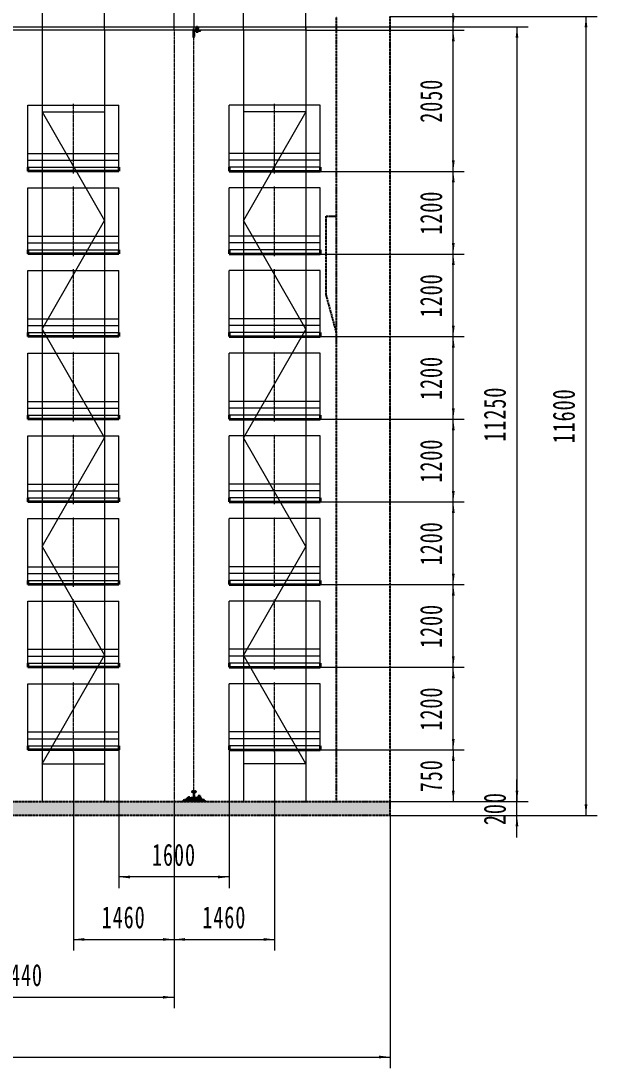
# Model space of a CAD drawing. Header units: millimetres. Extents: x -67280 to 67280, y -47520 to 47520.
# Drawn here: x 47336 to 55692, y 24695 to 39898 of the extents above; entities that cross this region are included whole.
import ezdxf

# ---------------------------------------------------------------- set-up
doc = ezdxf.new("R2010")
doc.units = ezdxf.units.MM
doc.linetypes.add('双点画线', pattern=[22, 12, -2, 2, -2, 2, -2])
doc.linetypes.add('点画线', pattern=[18, 12, -2, 2, -2])
doc.layers.get('0').update_dxf_attribs({"lineweight": 35})
for name, color, linetype, lineweight in [('7', 30, '双点画线', 18), ('ACAD0', 7, 'Continuous', 18), ('ACADCAXA细实线层', 3, 'Continuous', 18), ('EB0', 7, 'Continuous', 35), ('中心线层', 1, '点画线', 18), ('剖面线层', 6, 'Continuous', 18), ('尺寸线层', 4, 'Continuous', 18), ('细实线层', 3, 'Continuous', 18)]:
    doc.layers.add(name, color=color, linetype=linetype, lineweight=lineweight)
doc.styles.add('标准', font='', dxfattribs={"width": 0.667})
doc.styles.get('标准').set_extended_font_data('宋体')
doc.dimstyles.new('标准', dxfattribs={"dimscale": 160, "dimtxt": 2, "dimasz": 1, "dimexe": 1, "dimexo": 0, "dimgap": 1, "dimtad": 1, "dimdec": 1, "dimdsep": 46, "dimtxsty": '标准', "dimblk": '_CAXARROW', "dimcen": 0, "dimdle": 2, "dimaunit": 1, "dimadec": 0, "dimazin": 2, "dimtfac": 0.707107, "dimtdec": 3, "dimtmove": 0, "dimatfit": 3, "dimfxl": 0, "dimfrac": 2, "dimtolj": 1, "dimarcsym": 0})

# ---------------------------------------------------------------- blocks, each defined once
blk = doc.blocks.new('*X3')
at = {"layer": 'ACADCAXA细实线层', "linetype": 'Continuous', "lineweight": 18}
for p, q in [((-190, 572), (1130, 572)), ((-190, -328), (-190, 572)), ((1130, -328), (1130, 572)), ((-190, -128), (1130, -128)), ((-190, -228), (1130, -228)), ((-190, -328), (1130, -328))]:
    blk.add_line(p, q, dxfattribs=at)
at = {"layer": 'EB0'}
for p, q in [((-190, -328), (-190, -388)), ((1130, -388), (-190, -388)), ((1130, -328), (1130, -388))]:
    blk.add_line(p, q, dxfattribs=at)
at = {"layer": '中心线层'}
blk.add_line((470, -419), (470, 593), dxfattribs=at)
blk = doc.blocks.new('*X118')
at = {"layer": '尺寸线层', "linetype": 'Continuous', "lineweight": 18}
for points in [[(48756, 27469), (48916, 27449), (48916, 27489)], [(50356, 27469), (50196, 27449), (50196, 27489)]]:
    blk.add_hatch(color=0, dxfattribs=at).paths.add_polyline_path(points, flags=0)
at = {"layer": '尺寸线层', "color": 0}
for p, q in [((48756, 29314), (48756, 27309)), ((50356, 29314), (50356, 27309))]:
    blk.add_line(p, q, dxfattribs=at)
at = {"layer": '尺寸线层', "color": 0, "linetype": 'Continuous', "lineweight": 18}
blk.add_line((50356, 27469), (48756, 27469), dxfattribs=at)
at = {"layer": '尺寸线层', "color": 0, "insert": (49556, 27789), "char_height": 320, "width": 1205.7, "attachment_point": 5, "line_spacing_factor": 1.15057, "style": '标准'}
blk.add_mtext('\\T1.1;1600', dxfattribs=at)
blk = doc.blocks.new('_CAXARROW')
blk.add_hatch(color=0).paths.add_polyline_path([(0, 0), (-1, 0.125), (-1, -0.125)], flags=0)
blk = doc.blocks.new('*X133')
at = {"layer": '尺寸线层', "linetype": 'Continuous', "lineweight": 18}
for points in [[(50566, 40727), (50726, 40747), (50726, 40707)], [(51466, 40727), (51306, 40747), (51306, 40707)]]:
    blk.add_hatch(color=0, dxfattribs=at).paths.add_polyline_path(points, flags=0)
at = {"layer": '尺寸线层', "color": 0}
for p, q in [((50566, 39764), (50566, 40887)), ((51466, 39764), (51466, 40887))]:
    blk.add_line(p, q, dxfattribs=at)
at = {"layer": '尺寸线层', "color": 0, "linetype": 'Continuous', "lineweight": 18}
blk.add_line((50566, 40727), (51466, 40727), dxfattribs=at)
at = {"layer": '尺寸线层', "color": 0, "insert": (51016, 41047), "char_height": 320, "width": 914.47, "attachment_point": 5, "line_spacing_factor": 1.15057, "style": '标准'}
blk.add_mtext('\\T1.1;900', dxfattribs=at)
blk = doc.blocks.new('*X138')
at = {"layer": '尺寸线层', "linetype": 'Continuous', "lineweight": 18}
for points in [[(47646, 40727), (47806, 40747), (47806, 40707)], [(48546, 40727), (48386, 40747), (48386, 40707)]]:
    blk.add_hatch(color=0, dxfattribs=at).paths.add_polyline_path(points, flags=0)
at = {"layer": '尺寸线层', "color": 0}
for p, q in [((47646, 39764), (47646, 40887)), ((48546, 39764), (48546, 40887))]:
    blk.add_line(p, q, dxfattribs=at)
at = {"layer": '尺寸线层', "color": 0, "linetype": 'Continuous', "lineweight": 18}
blk.add_line((47646, 40727), (48546, 40727), dxfattribs=at)
at = {"layer": '尺寸线层', "color": 0, "insert": (48096, 41047), "char_height": 320, "width": 914.47, "attachment_point": 5, "line_spacing_factor": 1.15057, "style": '标准'}
blk.add_mtext('\\T1.1;900', dxfattribs=at)
blk = doc.blocks.new('*X495')
at = {"layer": '剖面线层', "linetype": 'Continuous', "lineweight": 18}
h = blk.add_hatch(dxfattribs=at)
h.set_pattern_fill('AR-CONC', color=256, style=0)
h.set_pattern_definition([(50, (0, 0), (182.1847, -15.9391), [19.05, -209.55]), (355, (0, 0), (-35.2428, 191.0566), [15.24, -167.64]), (100.451, (15.18, -1.33), (146.9425, 175.1167), [16.19, -178.09]), (46.1842, (0, 50.8), (271.079, -42.0423), [28.575, -314.325]), (96.6356, (22.6, 47.3), (237.4042, 247.4256), [24.285, -267.135]), (351.184, (0, 50.8), (237.4046, 247.425), [22.86, -251.46]), (21, (25.4, 38.1), (151.6149, -102.2655), [19.05, -209.55]), (326, (25.4, 38.1), (61.802, 184.188), [15.24, -167.64]), (71.4514, (38.03, 29.58), (213.4165, 81.9229), [16.19, -178.09]), (37.5, (0, 0), (3.0886, 84.55504), [0, -165.608, 0, -170.18, 0, -168.275]), (7.5, (0, 0), (66.81966, 100.18057), [0, -97.028, 0, -161.798, 0, -64.135]), (-32.5, (-56.64, 0), (135.5906, -5.72874), [0, -63.5, 0, -198.12, 0, -262.89]), (-42.5, (-82.04, 0), (148.1292, 25.4265), [0, -82.55, 0, -131.572, 0, -186.69])])
h.paths.add_polyline_path([(-25480, 0), (-25480, 110), (-25480, 200), (-24700, 200), (-15000, 200), (-15000, 0)], flags=0)
h.paths.add_polyline_path([(-15000, 0), (-15000, 42), (-15000, 200), (-5300, 200), (-4520, 200), (-4520, 0)], flags=0)
at = {"layer": '7', "linetype": '双点画线', "lineweight": 25}
for p, q in [((-5300, 200), (-5300, 11600)), ((-4520, 0), (-4520, 11600)), ((-5450, 7550), (-5450, 8700)), ((-5450, 8700), (-5300, 8700)), ((-5450, 7550), (-5300, 7000)), ((-25480, 200), (-4520, 200)), ((-25480, 0), (-4520, 0))]:
    blk.add_line(p, q, dxfattribs=at)
blk = doc.blocks.new('*X499')
at = {"layer": '尺寸线层', "linetype": 'Continuous', "lineweight": 18}
for points in [[(45116, 25723), (45276, 25743), (45276, 25703)], [(49556, 25723), (49396, 25743), (49396, 25703)]]:
    blk.add_hatch(color=0, dxfattribs=at).paths.add_polyline_path(points, flags=0)
at = {"layer": '尺寸线层', "color": 0}
for p, q in [((45116, 28564), (45116, 25563)), ((49556, 28361), (49556, 25563))]:
    blk.add_line(p, q, dxfattribs=at)
at = {"layer": '尺寸线层', "color": 0, "linetype": 'Continuous', "lineweight": 18}
blk.add_line((45116, 25723), (49556, 25723), dxfattribs=at)
at = {"layer": '尺寸线层', "color": 0, "insert": (47336, 26043), "char_height": 320, "width": 1253.13, "attachment_point": 5, "line_spacing_factor": 1.15057, "style": '标准'}
blk.add_mtext('\\T1.1;4440', dxfattribs=at)
blk = doc.blocks.new('*X504')
at = {"layer": '尺寸线层', "linetype": 'Continuous', "lineweight": 18}
for points in [[(54531, 39814), (54551, 39654), (54511, 39654)], [(54531, 28564), (54551, 28724), (54511, 28724)]]:
    blk.add_hatch(color=0, dxfattribs=at).paths.add_polyline_path(points, flags=0)
at = {"layer": '尺寸线层', "color": 0}
for p, q in [((51466, 39814), (54691, 39814)), ((52691, 28564), (54691, 28564))]:
    blk.add_line(p, q, dxfattribs=at)
at = {"layer": '尺寸线层', "color": 0, "linetype": 'Continuous', "lineweight": 18}
blk.add_line((54531, 39814), (54531, 28564), dxfattribs=at)
at = {"layer": '尺寸线层', "color": 0, "insert": (54211, 34189), "char_height": 320, "width": 1539.61, "attachment_point": 5, "rotation": 90, "line_spacing_factor": 1.15057, "style": '标准'}
blk.add_mtext('\\T1.1;11250', dxfattribs=at)
blk = doc.blocks.new('*X1104')
at = {"layer": '7'}
for p, q in [((0, 124), (-28, 152)), ((0, 127), (-26, 154)), ((0, 131), (-24, 155)), ((-22, 155), (22, 155)), ((0, 134), (-21, 155)), ((0, 138), (-17, 155)), ((0, 141), (-14, 155)), ((0, 144), (-11, 155)), ((0, 148), (-7, 155)), ((0, 151), (-4, 155)), ((0, 154), (-1, 155)), ((24, 130), (0, 154)), ((27, 131), (3, 155)), ((30, 132), (6, 155)), ((30, 134), (10, 155)), ((30, 138), (13, 155)), ((30, 141), (16, 155)), ((30, 145), (20, 155)), ((30, 148), (23, 155)), ((212, 0), (-212, 0)), ((-145, 32), (-175, 0)), ((-162, 0), (-169, 7)), ((-165, 11), (-165, 11)), ((-145, 0), (-161, 15)), ((-156, 19), (-157, 20)), ((-155, 2), (-156, 2)), ((-129, 0), (-153, 24)), ((-148, 28), (-148, 28)), ((-147, 10), (-148, 11)), ((145, 32), (-145, 32)), ((-112, 0), (-144, 32)), ((-139, 18), (-139, 19)), ((-138, 1), (-139, 2)), ((-130, 27), (-131, 28)), ((-129, 9), (-130, 10)), ((-95, 0), (-127, 32)), ((-121, 18), (-122, 18)), ((-120, 0), (-121, 1)), ((115, 42), (-115, 42)), ((-115, 42), (-115, 30)), ((-115, 30), (115, 30)), ((-111, 8), (-112, 9)), ((-103, 17), (-104, 18)), ((-78, 0), (-100, 22)), ((-94, 7), (-95, 8)), ((-60, 45), (-90, 45)), ((-90, 45), (-90, 42)), ((-88, 42), (-90, 44)), ((-90, 42), (-60, 42)), ((-60, 30), (-90, 30)), ((-90, 30), (-90, 27)), ((-88, 27), (-90, 29)), ((-90, 27), (-60, 27)), ((-89, 50), (-89, 62)), ((-89, 14), (-89, 26)), ((-63, 49), (-87, 49)), ((-87, 45), (-87, 49)), ((-63, 45), (-87, 45)), ((-84, 42), (-86, 45)), ((-84, 27), (-86, 30)), ((-85, 16), (-86, 17)), ((-85, 63), (-65, 63)), ((-85, 49), (-65, 49)), ((-65, 27), (-85, 27)), ((-65, 13), (-85, 13)), ((-84, 30), (-84, 27)), ((-84, 45), (-84, 42)), ((-61, 0), (-83, 22)), ((-82, 62), (-82, 50)), ((-82, 26), (-82, 14)), ((-76, 6), (-77, 7)), ((-76, 46), (-75, 49)), ((-76, 45), (-76, 46)), ((-75, 80), (-75, 59)), ((-75, 48), (-75, 66)), ((-75, 35), (-75, 53)), ((-75, 42), (-75, 52)), ((-75, 28), (-75, 50)), ((-75, 20), (-75, 38)), ((-75, 12), (-75, 30)), ((-74, 45), (-73, 49)), ((-68, 62), (-68, 50)), ((-68, 26), (-68, 14)), ((-68, 15), (-68, 16)), ((-67, 27), (-67, 30)), ((-67, 42), (-67, 45)), ((-44, 0), (-66, 22)), ((-62, 42), (-65, 45)), ((-62, 27), (-65, 30)), ((-63, 45), (-63, 49)), ((-61, 50), (-61, 62)), ((-60, 44), (-61, 45)), ((-60, 29), (-61, 30)), ((-61, 14), (-61, 26)), ((-60, 42), (-60, 45)), ((-60, 27), (-60, 30)), ((-58, 5), (-59, 6)), ((-55, 43), (-51, 47)), ((-55, 42), (-55, 47)), ((-55, 47), (55, 47)), ((-52, 42), (-55, 45)), ((55, 42), (-55, 42)), ((-54, 49), (-54, 53)), ((-49, 47), (-54, 52)), ((-52, 47), (-54, 49)), ((-53, 54), (-11, 64)), ((-45, 47), (-53, 54)), ((-48, 42), (-53, 47)), ((52, 47), (-52, 47)), ((-52, 42), (-47, 47)), ((-50, 14), (-51, 15)), ((-42, 47), (-50, 55)), ((-28, 0), (-50, 22)), ((-43, 42), (-48, 47)), ((-39, 47), (-47, 56)), ((-47, 42), (-42, 47)), ((-35, 47), (-44, 56)), ((-39, 42), (-44, 47)), ((-43, 42), (-38, 47)), ((-32, 47), (-42, 57)), ((-41, 5), (-41, 5)), ((-28, 47), (-39, 58)), ((-34, 42), (-39, 47)), ((-38, 42), (-33, 47)), ((-25, 47), (-36, 58)), ((-30, 42), (-35, 47)), ((-34, 42), (-29, 47)), ((-22, 47), (-33, 59)), ((-11, 0), (-33, 22)), ((-32, 13), (-33, 14)), ((-18, 47), (-31, 59)), ((0, 121), (-30, 150)), ((-30, 133), (-30, 147)), ((-9, 126), (-30, 147)), ((-14, 128), (-30, 144)), ((-18, 129), (-30, 141)), ((-23, 130), (-30, 137)), ((-27, 131), (-30, 134)), ((-25, 42), (-30, 47)), ((-11, 127), (-29, 131)), ((-29, 42), (-24, 47)), ((-15, 47), (-28, 60)), ((-21, 42), (-26, 47)), ((-11, 47), (-25, 61)), ((-25, 42), (-20, 47)), ((-24, 21), (-24, 22)), ((-23, 4), (-24, 5)), ((-8, 47), (-22, 61)), ((-16, 42), (-21, 47)), ((-5, 47), (-20, 62)), ((-20, 42), (-15, 47)), ((-1, 47), (-17, 63)), ((-12, 42), (-17, 47)), ((-16, 42), (-11, 47)), ((6, 0), (-16, 22)), ((-14, 12), (-15, 13)), ((0, 49), (-14, 63)), ((-8, 42), (-13, 47)), ((0, 53), (-11, 64)), ((-11, 42), (-6, 47)), ((0, 56), (-9, 65)), ((-3, 42), (-8, 47)), ((0, 117), (-7, 125)), ((0, 59), (-7, 67)), ((-7, 42), (-2, 47)), ((-6, 21), (-7, 21)), ((-6, 70), (-6, 121)), ((0, 114), (-6, 120)), ((0, 110), (-6, 117)), ((0, 107), (-6, 113)), ((0, 104), (-6, 110)), ((0, 100), (-6, 106)), ((0, 97), (-6, 103)), ((0, 93), (-6, 100)), ((0, 90), (-6, 96)), ((0, 87), (-6, 93)), ((0, 83), (-6, 89)), ((0, 80), (-6, 86)), ((0, 76), (-6, 83)), ((0, 73), (-6, 79)), ((0, 70), (-6, 76)), ((0, 66), (-6, 72)), ((0, 63), (-6, 69)), ((-5, 3), (-6, 4)), ((1, 42), (-4, 47)), ((-2, 42), (3, 47)), ((22, 129), (0, 151)), ((19, 129), (0, 148)), ((16, 128), (0, 144)), ((13, 127), (0, 141)), ((11, 127), (0, 138)), ((8, 126), (0, 134)), ((7, 124), (0, 131)), ((6, 121), (0, 127)), ((6, 118), (0, 124)), ((6, 114), (0, 121)), ((6, 111), (0, 117)), ((6, 108), (0, 114)), ((6, 104), (0, 110)), ((6, 101), (0, 107)), ((6, 97), (0, 104)), ((6, 94), (0, 100)), ((6, 91), (0, 97)), ((6, 87), (0, 93)), ((6, 84), (0, 90)), ((6, 80), (0, 87)), ((6, 77), (0, 83)), ((6, 74), (0, 80)), ((6, 70), (0, 76)), ((26, 47), (0, 73)), ((23, 47), (0, 70)), ((19, 47), (0, 66)), ((16, 47), (0, 63)), ((12, 47), (0, 59)), ((9, 47), (0, 56)), ((6, 47), (0, 53)), ((0, 25), (0, 50)), ((2, 47), (0, 49)), ((6, 42), (1, 47)), ((23, 0), (1, 22)), ((2, 42), (7, 47)), ((3, 11), (2, 12)), ((10, 42), (5, 47)), ((6, 121), (6, 70)), ((6, 42), (11, 47)), ((15, 42), (10, 47)), ((29, 131), (11, 127)), ((11, 64), (53, 54)), ((11, 42), (16, 47)), ((12, 20), (11, 21)), ((13, 2), (12, 3)), ((29, 47), (13, 64)), ((19, 42), (14, 47)), ((15, 42), (20, 47)), ((33, 47), (17, 63)), ((40, 0), (18, 22)), ((24, 42), (19, 47)), ((20, 42), (25, 47)), ((21, 10), (20, 11)), ((36, 47), (22, 61)), ((28, 42), (23, 47)), ((24, 42), (29, 47)), ((40, 47), (26, 60)), ((33, 42), (28, 47)), ((29, 42), (34, 47)), ((30, 19), (29, 20)), ((30, 147), (30, 133)), ((30, 1), (30, 2)), ((43, 47), (31, 59)), ((37, 42), (32, 47)), ((33, 42), (38, 47)), ((46, 47), (35, 58)), ((57, 0), (35, 22)), ((36, 65), (101, 65)), ((36, 65), (36, 58)), ((36, 58), (54, 53)), ((42, 42), (37, 47)), ((38, 42), (43, 47)), ((39, 9), (38, 10)), ((50, 47), (39, 57)), ((46, 42), (41, 47)), ((42, 42), (47, 47)), ((53, 47), (44, 56)), ((51, 42), (46, 47)), ((47, 18), (46, 19)), ((47, 42), (52, 47)), ((48, 0), (47, 1)), ((54, 50), (48, 55)), ((55, 42), (50, 47)), ((51, 42), (55, 46)), ((73, 0), (51, 22)), ((54, 53), (53, 54)), ((54, 53), (54, 49)), ((55, 47), (55, 47)), ((55, 47), (55, 42)), ((56, 51), (56, 49)), ((56, 49), (91, 49)), ((57, 9), (56, 9)), ((90, 68), (60, 68)), ((60, 68), (60, 65)), ((62, 65), (60, 67)), ((60, 65), (90, 65)), ((87, 72), (63, 72)), ((63, 68), (63, 72)), ((87, 68), (63, 68)), ((63, 65), (63, 49)), ((67, 65), (64, 68)), ((65, 17), (64, 18)), ((65, 0), (65, 0)), ((67, 68), (67, 65)), ((90, 0), (68, 22)), ((74, 8), (73, 9)), ((74, 69), (75, 72)), ((74, 68), (74, 69)), ((75, 86), (75, 28)), ((75, 80), (75, 59)), ((75, 58), (75, 76)), ((75, 65), (75, 75)), ((75, 70), (75, 43)), ((75, 28), (75, 51)), ((76, 68), (77, 72)), ((83, 16), (82, 17)), ((84, 65), (84, 68)), ((88, 65), (85, 68)), ((107, 0), (85, 22)), ((87, 68), (87, 72)), ((88, 65), (88, 49)), ((90, 67), (89, 68)), ((90, 65), (90, 68)), ((92, 42), (91, 49)), ((92, 7), (91, 8)), ((101, 42), (92, 42)), ((100, 15), (100, 16)), ((101, 65), (101, 42)), ((124, 0), (102, 22)), ((110, 6), (109, 7)), ((115, 42), (115, 30)), ((141, 0), (115, 26)), ((117, 32), (117, 32)), ((118, 14), (117, 15)), ((158, 0), (126, 32)), ((127, 23), (126, 24)), ((127, 5), (127, 6)), ((135, 31), (134, 32)), ((136, 13), (135, 14)), ((175, 0), (142, 32)), ((144, 22), (143, 23)), ((145, 4), (144, 5)), ((145, 32), (175, 0)), ((154, 12), (153, 13)), ((163, 3), (162, 4))]:
    blk.add_line(p, q, dxfattribs=at)
at = {"layer": '7', "linetype": '双点画线', "lineweight": 25}
for p, q in [((61, 81), (61, 72)), ((89, 72), (61, 72)), ((85, 82), (65, 82)), ((83, 72), (67, 72)), ((67, 72), (68, 70)), ((67, 72), (67, 33)), ((83, 70), (67, 70)), ((68, 32), (67, 33)), ((83, 33), (67, 33)), ((68, 81), (68, 72)), ((68, 70), (68, 32)), ((82, 32), (68, 32)), ((82, 81), (82, 72)), ((83, 72), (82, 70)), ((82, 70), (82, 32)), ((82, 32), (83, 33)), ((83, 72), (83, 33)), ((89, 81), (89, 72))]:
    blk.add_line(p, q, dxfattribs=at)
at = {"layer": '7'}
for centre, radius, start, end in [((-22, 147), 7.94, 90, 180), ((22, 147), 7.94, 360, 90), ((-85, 57), 6.38, 57.1328, 122.8672), ((-85, 56), 6.38, 237.1328, 302.8672), ((-85, 21), 6.38, 57.1328, 122.8672), ((-85, 19), 6.38, 237.1328, 302.8672), ((-75, 39), 24, 73.2213, 106.7787), ((-75, 73), 24, 253.2213, 286.7787), ((-75, 3), 24, 73.2213, 106.7787), ((-75, 37), 24, 253.2213, 286.7787), ((-65, 57), 6.38, 57.1328, 122.8672), ((-65, 56), 6.38, 237.1328, 302.8672), ((-65, 21), 6.38, 57.1328, 122.8672), ((-65, 19), 6.38, 237.1328, 302.8672), ((-52, 53), 1.59, 103, 180), ((-52, 49), 1.59, 180, 270), ((-29, 133), 1.59, 180, 257), ((-13, 121), 6.35, 360, 77), ((-13, 70), 6.35, 283, 360), ((13, 121), 6.35, 103, 180), ((13, 70), 6.35, 180, 257), ((29, 133), 1.59, 283, 360), ((52, 49), 1.59, 270, 360), ((52, 53), 1.59, 360, 77), ((53, 51), 3, 360, 77)]:
    blk.add_arc(centre, radius, start, end, dxfattribs=at)
at = {"layer": '7', "linetype": '双点画线', "lineweight": 25}
for centre, radius, start, end in [((65, 76), 6.38, 57.1328, 122.8672), ((75, 58), 24, 73.2213, 106.7787), ((85, 76), 6.38, 57.1328, 122.8672)]:
    blk.add_arc(centre, radius, start, end, dxfattribs=at)
at = {"layer": '中心线层', "linetype": '点画线', "lineweight": 18}
blk.add_line((0, 163), (0, -8), dxfattribs=at)
blk = doc.blocks.new('*X1118')
at = {"layer": 'EB0', "linetype": 'Continuous', "lineweight": 25}
for p, q in [((1658, -1529), (1656, -1530)), ((1656, -1538), (1656, -1530)), ((1658, -1539), (1656, -1538)), ((1681, -1529), (1658, -1529)), ((1681, -1539), (1658, -1539)), ((1663, -1538), (1663, -1530)), ((1676, -1538), (1676, -1530)), ((1681, -1529), (1683, -1530)), ((1681, -1539), (1683, -1538)), ((1683, -1538), (1683, -1530))]:
    blk.add_line(p, q, dxfattribs=at)
for centre, radius, start, end in [((1660, -1535), 6.38, 57.1328, 122.8672), ((1660, -1532), 6.38, 237.1328, 302.8672), ((1669, -1549), 20.8, 71.9883, 108.0117), ((1669, -1518), 20.8, 251.9883, 288.0117), ((1679, -1535), 6.38, 57.1328, 122.8672), ((1679, -1532), 6.38, 237.1328, 302.8672)]:
    blk.add_arc(centre, radius, start, end, dxfattribs=at)
blk = doc.blocks.new('*X1117')
at = {"layer": 'EB0', "linetype": 'Continuous', "lineweight": 25}
for p, q in [((2270, 4764), (2268, 4763)), ((2268, 4763), (2268, 4750)), ((2270, 4749), (2268, 4750)), ((2270, 4749), (2268, 4748)), ((2268, 4735), (2268, 4748)), ((2270, 4734), (2268, 4735)), ((2294, 4764), (2270, 4764)), ((2294, 4749), (2270, 4749)), ((2294, 4749), (2270, 4749)), ((2294, 4749), (2270, 4749)), ((2294, 4749), (2270, 4749)), ((2294, 4734), (2270, 4734)), ((2275, 4773), (2274, 4772)), ((2274, 4772), (2274, 4749)), ((2290, 4772), (2274, 4772)), ((2274, 4728), (2274, 4713)), ((2289, 4773), (2275, 4773)), ((2275, 4763), (2275, 4750)), ((2275, 4735), (2275, 4748)), ((2282, 4730), (2281, 4734)), ((2282, 4694), (2282, 4778)), ((2283, 4730), (2282, 4734)), ((2290, 4772), (2289, 4773)), ((2289, 4763), (2289, 4750)), ((2289, 4735), (2289, 4748)), ((2290, 4772), (2290, 4749)), ((2290, 4728), (2290, 4713)), ((2294, 4764), (2296, 4763)), ((2294, 4749), (2296, 4750)), ((2294, 4749), (2296, 4748)), ((2294, 4734), (2296, 4735)), ((2296, 4763), (2296, 4750)), ((2296, 4735), (2296, 4748))]:
    blk.add_line(p, q, dxfattribs=at)
at = {"layer": 'EB0', "color": 0, "linetype": 'Continuous', "lineweight": 25}
for p, q in [((2275, 4773), (2275, 4749)), ((2275, 4728), (2275, 4713)), ((2289, 4773), (2289, 4749)), ((2289, 4728), (2289, 4713))]:
    blk.add_line(p, q, dxfattribs=at)
at = {"layer": 'EB0', "linetype": 'Continuous', "lineweight": 25}
for points in [[(2268, 4730), (2297, 4730), (2297, 4728), (2268, 4728), (2268, 4730)], [(2268, 4716), (2297, 4716), (2297, 4713), (2268, 4713), (2268, 4716)], [(2294, 4734), (2270, 4734), (2270, 4730), (2294, 4730), (2294, 4734)]]:
    blk.add_lwpolyline(points, dxfattribs=at)
for centre, radius, start, end in [((2272, 4757), 6.38, 57.1328, 122.8672), ((2272, 4755), 6.38, 237.1328, 302.8672), ((2272, 4743), 6.38, 57.1328, 122.8672), ((2272, 4741), 6.38, 237.1328, 302.8672), ((2282, 4740), 24, 73.2213, 106.7787), ((2282, 4773), 24, 253.2213, 286.7787), ((2282, 4725), 24, 73.2213, 106.7787), ((2282, 4758), 24, 253.2213, 286.7787), ((2293, 4757), 6.38, 57.1328, 122.8672), ((2293, 4755), 6.38, 237.1328, 302.8672), ((2293, 4743), 6.38, 57.1328, 122.8672), ((2293, 4741), 6.38, 237.1328, 302.8672)]:
    blk.add_arc(centre, radius, start, end, dxfattribs=at)
at = {"layer": 'ACAD0', "linetype": 'Continuous', "lineweight": 25}
blk.add_blockref('*X1118', (613, 6241), dxfattribs=at)
blk = doc.blocks.new('*X1116')
at = {"layer": 'EB0', "linetype": 'Continuous', "lineweight": 25}
for p, q in [((-5, -100), (-5, 0)), ((-5, 0), (95, 0)), ((0, -112), (0, 24)), ((5, -90), (5, -20)), ((15, -10), (85, -10))]:
    blk.add_line(p, q, dxfattribs=at)
for centre, start, end in [((85, 0), 270, 360), ((-5, -90), 270, 0), ((15, -20), 90, 180)]:
    blk.add_arc(centre, 10, start, end, dxfattribs=at)
at = {"layer": 'ACAD0', "linetype": 'Continuous', "lineweight": 25}
blk.add_blockref('*X1117', (-2237, -4726), dxfattribs=at)
blk = doc.blocks.new('*X1122')
at = {"layer": '尺寸线层', "linetype": 'Continuous', "lineweight": 18}
for points in [[(48096, 26562), (48256, 26582), (48256, 26542)], [(49556, 26562), (49396, 26582), (49396, 26542)]]:
    blk.add_hatch(color=0, dxfattribs=at).paths.add_polyline_path(points, flags=0)
at = {"layer": '尺寸线层', "color": 0}
for p, q in [((48096, 29284), (48096, 26402)), ((49556, 28361), (49556, 26402))]:
    blk.add_line(p, q, dxfattribs=at)
at = {"layer": '尺寸线层', "color": 0, "linetype": 'Continuous', "lineweight": 18}
blk.add_line((48096, 26562), (49556, 26562), dxfattribs=at)
at = {"layer": '尺寸线层', "color": 0, "insert": (48826, 26882), "char_height": 320, "width": 1205.7, "attachment_point": 5, "line_spacing_factor": 1.15057, "style": '标准'}
blk.add_mtext('\\T1.1;1460', dxfattribs=at)
blk = doc.blocks.new('*X1123')
at = {"layer": '尺寸线层', "linetype": 'Continuous', "lineweight": 18}
for points in [[(49556, 26562), (49716, 26582), (49716, 26542)], [(51016, 26562), (50856, 26582), (50856, 26542)]]:
    blk.add_hatch(color=0, dxfattribs=at).paths.add_polyline_path(points, flags=0)
at = {"layer": '尺寸线层', "color": 0}
for p, q in [((51016, 29284), (51016, 26402)), ((49556, 28564), (49556, 26402))]:
    blk.add_line(p, q, dxfattribs=at)
at = {"layer": '尺寸线层', "color": 0, "linetype": 'Continuous', "lineweight": 18}
blk.add_line((49556, 26562), (51016, 26562), dxfattribs=at)
at = {"layer": '尺寸线层', "color": 0, "insert": (50286, 26882), "char_height": 320, "width": 1205.7, "attachment_point": 5, "line_spacing_factor": 1.15057, "style": '标准'}
blk.add_mtext('\\T1.1;1460', dxfattribs=at)
blk = doc.blocks.new('*X1175')
at = {"layer": 'ACADCAXA细实线层', "linetype": 'Continuous', "lineweight": 18}
for p, q in [((-190, 572), (1130, 572)), ((-190, -328), (-190, 572)), ((1130, -328), (1130, 572)), ((-190, -128), (1130, -128)), ((-190, -228), (1130, -228)), ((-190, -328), (1130, -328))]:
    blk.add_line(p, q, dxfattribs=at)
at = {"layer": 'EB0'}
for p, q in [((-190, -328), (-190, -388)), ((1130, -388), (-190, -388)), ((1130, -328), (1130, -388))]:
    blk.add_line(p, q, dxfattribs=at)
at = {"layer": '中心线层'}
blk.add_line((470, -419), (470, 593), dxfattribs=at)
blk = doc.blocks.new('*X1176')
at = {"layer": 'ACADCAXA细实线层', "linetype": 'Continuous', "lineweight": 18}
for p, q in [((-190, 572), (1130, 572)), ((-190, -328), (-190, 572)), ((1130, -328), (1130, 572)), ((-190, -128), (1130, -128)), ((-190, -228), (1130, -228)), ((-190, -328), (1130, -328))]:
    blk.add_line(p, q, dxfattribs=at)
at = {"layer": 'EB0'}
for p, q in [((-190, -328), (-190, -388)), ((1130, -388), (-190, -388)), ((1130, -328), (1130, -388))]:
    blk.add_line(p, q, dxfattribs=at)
at = {"layer": '中心线层'}
blk.add_line((470, -419), (470, 593), dxfattribs=at)
blk = doc.blocks.new('*X1177')
at = {"layer": 'ACADCAXA细实线层', "linetype": 'Continuous', "lineweight": 18}
for p, q in [((-190, 572), (1130, 572)), ((-190, -328), (-190, 572)), ((1130, -328), (1130, 572)), ((-190, -128), (1130, -128)), ((-190, -228), (1130, -228)), ((-190, -328), (1130, -328))]:
    blk.add_line(p, q, dxfattribs=at)
at = {"layer": 'EB0'}
for p, q in [((-190, -328), (-190, -388)), ((1130, -388), (-190, -388)), ((1130, -328), (1130, -388))]:
    blk.add_line(p, q, dxfattribs=at)
at = {"layer": '中心线层'}
blk.add_line((470, -419), (470, 593), dxfattribs=at)
blk = doc.blocks.new('*X1178')
at = {"layer": 'ACADCAXA细实线层', "linetype": 'Continuous', "lineweight": 18}
for p, q in [((-190, 572), (1130, 572)), ((-190, -328), (-190, 572)), ((1130, -328), (1130, 572)), ((-190, -128), (1130, -128)), ((-190, -228), (1130, -228)), ((-190, -328), (1130, -328))]:
    blk.add_line(p, q, dxfattribs=at)
at = {"layer": 'EB0'}
for p, q in [((-190, -328), (-190, -388)), ((1130, -388), (-190, -388)), ((1130, -328), (1130, -388))]:
    blk.add_line(p, q, dxfattribs=at)
at = {"layer": '中心线层'}
blk.add_line((470, -419), (470, 593), dxfattribs=at)
blk = doc.blocks.new('*X1179')
at = {"layer": 'ACADCAXA细实线层', "linetype": 'Continuous', "lineweight": 18}
for p, q in [((-190, 572), (1130, 572)), ((-190, -328), (-190, 572)), ((1130, -328), (1130, 572)), ((-190, -128), (1130, -128)), ((-190, -228), (1130, -228)), ((-190, -328), (1130, -328))]:
    blk.add_line(p, q, dxfattribs=at)
at = {"layer": 'EB0'}
for p, q in [((-190, -328), (-190, -388)), ((1130, -388), (-190, -388)), ((1130, -328), (1130, -388))]:
    blk.add_line(p, q, dxfattribs=at)
at = {"layer": '中心线层'}
blk.add_line((470, -419), (470, 593), dxfattribs=at)
blk = doc.blocks.new('*X1180')
at = {"layer": 'ACADCAXA细实线层', "linetype": 'Continuous', "lineweight": 18}
for p, q in [((-190, 572), (1130, 572)), ((-190, -328), (-190, 572)), ((1130, -328), (1130, 572)), ((-190, -128), (1130, -128)), ((-190, -228), (1130, -228)), ((-190, -328), (1130, -328))]:
    blk.add_line(p, q, dxfattribs=at)
at = {"layer": 'EB0'}
for p, q in [((-190, -328), (-190, -388)), ((1130, -388), (-190, -388)), ((1130, -328), (1130, -388))]:
    blk.add_line(p, q, dxfattribs=at)
at = {"layer": '中心线层'}
blk.add_line((470, -419), (470, 593), dxfattribs=at)
blk = doc.blocks.new('*X1181')
at = {"layer": 'ACADCAXA细实线层', "linetype": 'Continuous', "lineweight": 18}
for p, q in [((-190, 572), (1130, 572)), ((-190, -328), (-190, 572)), ((1130, -328), (1130, 572)), ((-190, -128), (1130, -128)), ((-190, -228), (1130, -228)), ((-190, -328), (1130, -328))]:
    blk.add_line(p, q, dxfattribs=at)
at = {"layer": 'EB0'}
for p, q in [((-190, -328), (-190, -388)), ((1130, -388), (-190, -388)), ((1130, -328), (1130, -388))]:
    blk.add_line(p, q, dxfattribs=at)
at = {"layer": '中心线层'}
blk.add_line((470, -419), (470, 593), dxfattribs=at)
blk = doc.blocks.new('*X1182')
at = {"layer": 'ACADCAXA细实线层', "linetype": 'Continuous', "lineweight": 18}
for p, q in [((190, 572), (-1130, 572)), ((-1130, -328), (-1130, 572)), ((190, -328), (190, 572)), ((190, -128), (-1130, -128)), ((190, -228), (-1130, -228)), ((190, -328), (-1130, -328))]:
    blk.add_line(p, q, dxfattribs=at)
at = {"layer": 'EB0'}
for p, q in [((-1130, -328), (-1130, -388)), ((-1130, -388), (190, -388)), ((190, -328), (190, -388))]:
    blk.add_line(p, q, dxfattribs=at)
at = {"layer": '中心线层'}
blk.add_line((-470, -419), (-470, 593), dxfattribs=at)
blk = doc.blocks.new('*X1183')
at = {"layer": 'ACADCAXA细实线层', "linetype": 'Continuous', "lineweight": 18}
for p, q in [((190, 572), (-1130, 572)), ((-1130, -328), (-1130, 572)), ((190, -328), (190, 572)), ((190, -128), (-1130, -128)), ((190, -228), (-1130, -228)), ((190, -328), (-1130, -328))]:
    blk.add_line(p, q, dxfattribs=at)
at = {"layer": 'EB0'}
for p, q in [((-1130, -328), (-1130, -388)), ((-1130, -388), (190, -388)), ((190, -328), (190, -388))]:
    blk.add_line(p, q, dxfattribs=at)
at = {"layer": '中心线层'}
blk.add_line((-470, -419), (-470, 593), dxfattribs=at)
blk = doc.blocks.new('*X1184')
at = {"layer": 'ACADCAXA细实线层', "linetype": 'Continuous', "lineweight": 18}
for p, q in [((190, 572), (-1130, 572)), ((-1130, -328), (-1130, 572)), ((190, -328), (190, 572)), ((190, -128), (-1130, -128)), ((190, -228), (-1130, -228)), ((190, -328), (-1130, -328))]:
    blk.add_line(p, q, dxfattribs=at)
at = {"layer": 'EB0'}
for p, q in [((-1130, -328), (-1130, -388)), ((-1130, -388), (190, -388)), ((190, -328), (190, -388))]:
    blk.add_line(p, q, dxfattribs=at)
at = {"layer": '中心线层'}
blk.add_line((-470, -419), (-470, 593), dxfattribs=at)
blk = doc.blocks.new('*X1185')
at = {"layer": 'ACADCAXA细实线层', "linetype": 'Continuous', "lineweight": 18}
for p, q in [((190, 572), (-1130, 572)), ((-1130, -328), (-1130, 572)), ((190, -328), (190, 572)), ((190, -128), (-1130, -128)), ((190, -228), (-1130, -228)), ((190, -328), (-1130, -328))]:
    blk.add_line(p, q, dxfattribs=at)
at = {"layer": 'EB0'}
for p, q in [((-1130, -328), (-1130, -388)), ((-1130, -388), (190, -388)), ((190, -328), (190, -388))]:
    blk.add_line(p, q, dxfattribs=at)
at = {"layer": '中心线层'}
blk.add_line((-470, -419), (-470, 593), dxfattribs=at)
blk = doc.blocks.new('*X1186')
at = {"layer": 'ACADCAXA细实线层', "linetype": 'Continuous', "lineweight": 18}
for p, q in [((190, 572), (-1130, 572)), ((-1130, -328), (-1130, 572)), ((190, -328), (190, 572)), ((190, -128), (-1130, -128)), ((190, -228), (-1130, -228)), ((190, -328), (-1130, -328))]:
    blk.add_line(p, q, dxfattribs=at)
at = {"layer": 'EB0'}
for p, q in [((-1130, -328), (-1130, -388)), ((-1130, -388), (190, -388)), ((190, -328), (190, -388))]:
    blk.add_line(p, q, dxfattribs=at)
at = {"layer": '中心线层'}
blk.add_line((-470, -419), (-470, 593), dxfattribs=at)
blk = doc.blocks.new('*X1187')
at = {"layer": 'ACADCAXA细实线层', "linetype": 'Continuous', "lineweight": 18}
for p, q in [((190, 572), (-1130, 572)), ((-1130, -328), (-1130, 572)), ((190, -328), (190, 572)), ((190, -128), (-1130, -128)), ((190, -228), (-1130, -228)), ((190, -328), (-1130, -328))]:
    blk.add_line(p, q, dxfattribs=at)
at = {"layer": 'EB0'}
for p, q in [((-1130, -328), (-1130, -388)), ((-1130, -388), (190, -388)), ((190, -328), (190, -388))]:
    blk.add_line(p, q, dxfattribs=at)
at = {"layer": '中心线层'}
blk.add_line((-470, -419), (-470, 593), dxfattribs=at)
blk = doc.blocks.new('*X1188')
at = {"layer": 'ACADCAXA细实线层', "linetype": 'Continuous', "lineweight": 18}
for p, q in [((190, 572), (-1130, 572)), ((-1130, -328), (-1130, 572)), ((190, -328), (190, 572)), ((190, -128), (-1130, -128)), ((190, -228), (-1130, -228)), ((190, -328), (-1130, -328))]:
    blk.add_line(p, q, dxfattribs=at)
at = {"layer": 'EB0'}
for p, q in [((-1130, -328), (-1130, -388)), ((-1130, -388), (190, -388)), ((190, -328), (190, -388))]:
    blk.add_line(p, q, dxfattribs=at)
at = {"layer": '中心线层'}
blk.add_line((-470, -419), (-470, 593), dxfattribs=at)
blk = doc.blocks.new('*X1189')
at = {"layer": 'ACADCAXA细实线层', "linetype": 'Continuous', "lineweight": 18}
for p, q in [((190, 572), (-1130, 572)), ((-1130, -328), (-1130, 572)), ((190, -328), (190, 572)), ((190, -128), (-1130, -128)), ((190, -228), (-1130, -228)), ((190, -328), (-1130, -328))]:
    blk.add_line(p, q, dxfattribs=at)
at = {"layer": 'EB0'}
for p, q in [((-1130, -328), (-1130, -388)), ((-1130, -388), (190, -388)), ((190, -328), (190, -388))]:
    blk.add_line(p, q, dxfattribs=at)
at = {"layer": '中心线层'}
blk.add_line((-470, -419), (-470, 593), dxfattribs=at)
blk = doc.blocks.new('*X1190')
at = {"layer": '尺寸线层', "linetype": 'Continuous', "lineweight": 18}
for points in [[(31731, 24855), (31891, 24875), (31891, 24835)], [(52691, 24855), (52531, 24875), (52531, 24835)]]:
    blk.add_hatch(color=0, dxfattribs=at).paths.add_polyline_path(points, flags=0)
at = {"layer": '尺寸线层', "color": 0}
for p, q in [((31731, 28364), (31731, 24695)), ((52691, 28364), (52691, 24695))]:
    blk.add_line(p, q, dxfattribs=at)
at = {"layer": '尺寸线层', "color": 0, "linetype": 'Continuous', "lineweight": 18}
blk.add_line((31731, 24855), (52691, 24855), dxfattribs=at)
at = {"layer": '尺寸线层', "color": 0, "insert": (42211, 25175), "char_height": 320, "width": 1577.56, "attachment_point": 5, "line_spacing_factor": 1.15057, "style": '标准'}
blk.add_mtext('\\T1.1;20960', dxfattribs=at)
blk = doc.blocks.new('*X1202')
at = {"layer": '尺寸线层', "linetype": 'Continuous', "lineweight": 18}
for points in [[(53607, 29314), (53627, 29154), (53587, 29154)], [(53607, 28564), (53627, 28724), (53587, 28724)]]:
    blk.add_hatch(color=0, dxfattribs=at).paths.add_polyline_path(points, flags=0)
at = {"layer": '尺寸线层', "color": 0}
for p, q in [((51676, 29314), (53767, 29314)), ((52691, 28564), (53767, 28564))]:
    blk.add_line(p, q, dxfattribs=at)
at = {"layer": '尺寸线层', "color": 0, "linetype": 'Continuous', "lineweight": 18}
blk.add_line((53607, 29314), (53607, 28564), dxfattribs=at)
at = {"layer": '尺寸线层', "color": 0, "insert": (53287, 28939), "char_height": 320, "width": 902.61, "attachment_point": 5, "rotation": 90, "line_spacing_factor": 1.15057, "style": '标准'}
blk.add_mtext('\\T1.1;750', dxfattribs=at)
blk = doc.blocks.new('*X1203')
at = {"layer": '尺寸线层', "linetype": 'Continuous', "lineweight": 18}
for points in [[(53607, 30514), (53587, 30354), (53627, 30354)], [(53607, 29314), (53587, 29474), (53627, 29474)]]:
    blk.add_hatch(color=0, dxfattribs=at).paths.add_polyline_path(points, flags=0)
at = {"layer": '尺寸线层', "color": 0}
for p, q in [((51676, 30514), (53767, 30514)), ((51676, 29314), (53767, 29314))]:
    blk.add_line(p, q, dxfattribs=at)
at = {"layer": '尺寸线层', "color": 0, "linetype": 'Continuous', "lineweight": 18}
blk.add_line((53607, 29314), (53607, 30514), dxfattribs=at)
at = {"layer": '尺寸线层', "color": 0, "insert": (53287, 29914), "char_height": 320, "width": 1205.7, "attachment_point": 5, "rotation": 90, "line_spacing_factor": 1.15057, "style": '标准'}
blk.add_mtext('\\T1.1;1200', dxfattribs=at)
blk = doc.blocks.new('*X1204')
at = {"layer": '尺寸线层', "linetype": 'Continuous', "lineweight": 18}
for points in [[(53607, 31714), (53587, 31554), (53627, 31554)], [(53607, 30514), (53587, 30674), (53627, 30674)]]:
    blk.add_hatch(color=0, dxfattribs=at).paths.add_polyline_path(points, flags=0)
at = {"layer": '尺寸线层', "color": 0}
for p, q in [((51676, 31714), (53767, 31714)), ((51676, 30514), (53767, 30514))]:
    blk.add_line(p, q, dxfattribs=at)
at = {"layer": '尺寸线层', "color": 0, "linetype": 'Continuous', "lineweight": 18}
blk.add_line((53607, 30514), (53607, 31714), dxfattribs=at)
at = {"layer": '尺寸线层', "color": 0, "insert": (53287, 31114), "char_height": 320, "width": 1205.7, "attachment_point": 5, "rotation": 90, "line_spacing_factor": 1.15057, "style": '标准'}
blk.add_mtext('\\T1.1;1200', dxfattribs=at)
blk = doc.blocks.new('*X1205')
at = {"layer": '尺寸线层', "linetype": 'Continuous', "lineweight": 18}
for points in [[(53607, 32914), (53587, 32754), (53627, 32754)], [(53607, 31714), (53587, 31874), (53627, 31874)]]:
    blk.add_hatch(color=0, dxfattribs=at).paths.add_polyline_path(points, flags=0)
at = {"layer": '尺寸线层', "color": 0}
for p, q in [((51676, 32914), (53767, 32914)), ((51676, 31714), (53767, 31714))]:
    blk.add_line(p, q, dxfattribs=at)
at = {"layer": '尺寸线层', "color": 0, "linetype": 'Continuous', "lineweight": 18}
blk.add_line((53607, 31714), (53607, 32914), dxfattribs=at)
at = {"layer": '尺寸线层', "color": 0, "insert": (53287, 32314), "char_height": 320, "width": 1205.7, "attachment_point": 5, "rotation": 90, "line_spacing_factor": 1.15057, "style": '标准'}
blk.add_mtext('\\T1.1;1200', dxfattribs=at)
blk = doc.blocks.new('*X1206')
at = {"layer": '尺寸线层', "linetype": 'Continuous', "lineweight": 18}
for points in [[(53607, 34114), (53587, 33954), (53627, 33954)], [(53607, 32914), (53587, 33074), (53627, 33074)]]:
    blk.add_hatch(color=0, dxfattribs=at).paths.add_polyline_path(points, flags=0)
at = {"layer": '尺寸线层', "color": 0}
for p, q in [((51676, 34114), (53767, 34114)), ((51676, 32914), (53767, 32914))]:
    blk.add_line(p, q, dxfattribs=at)
at = {"layer": '尺寸线层', "color": 0, "linetype": 'Continuous', "lineweight": 18}
blk.add_line((53607, 32914), (53607, 34114), dxfattribs=at)
at = {"layer": '尺寸线层', "color": 0, "insert": (53287, 33514), "char_height": 320, "width": 1205.7, "attachment_point": 5, "rotation": 90, "line_spacing_factor": 1.15057, "style": '标准'}
blk.add_mtext('\\T1.1;1200', dxfattribs=at)
blk = doc.blocks.new('*X1207')
at = {"layer": '尺寸线层', "linetype": 'Continuous', "lineweight": 18}
for points in [[(53607, 35314), (53587, 35154), (53627, 35154)], [(53607, 34114), (53587, 34274), (53627, 34274)]]:
    blk.add_hatch(color=0, dxfattribs=at).paths.add_polyline_path(points, flags=0)
at = {"layer": '尺寸线层', "color": 0}
for p, q in [((51676, 35314), (53767, 35314)), ((51676, 34114), (53767, 34114))]:
    blk.add_line(p, q, dxfattribs=at)
at = {"layer": '尺寸线层', "color": 0, "linetype": 'Continuous', "lineweight": 18}
blk.add_line((53607, 34114), (53607, 35314), dxfattribs=at)
at = {"layer": '尺寸线层', "color": 0, "insert": (53287, 34714), "char_height": 320, "width": 1205.7, "attachment_point": 5, "rotation": 90, "line_spacing_factor": 1.15057, "style": '标准'}
blk.add_mtext('\\T1.1;1200', dxfattribs=at)
blk = doc.blocks.new('*X1208')
at = {"layer": '尺寸线层', "linetype": 'Continuous', "lineweight": 18}
for points in [[(53607, 36514), (53587, 36354), (53627, 36354)], [(53607, 35314), (53587, 35474), (53627, 35474)]]:
    blk.add_hatch(color=0, dxfattribs=at).paths.add_polyline_path(points, flags=0)
at = {"layer": '尺寸线层', "color": 0}
for p, q in [((51676, 36514), (53767, 36514)), ((51676, 35314), (53767, 35314))]:
    blk.add_line(p, q, dxfattribs=at)
at = {"layer": '尺寸线层', "color": 0, "linetype": 'Continuous', "lineweight": 18}
blk.add_line((53607, 35314), (53607, 36514), dxfattribs=at)
at = {"layer": '尺寸线层', "color": 0, "insert": (53287, 35914), "char_height": 320, "width": 1205.7, "attachment_point": 5, "rotation": 90, "line_spacing_factor": 1.15057, "style": '标准'}
blk.add_mtext('\\T1.1;1200', dxfattribs=at)
blk = doc.blocks.new('*X1209')
at = {"layer": '尺寸线层', "linetype": 'Continuous', "lineweight": 18}
for points in [[(53607, 37714), (53587, 37554), (53627, 37554)], [(53607, 36514), (53587, 36674), (53627, 36674)]]:
    blk.add_hatch(color=0, dxfattribs=at).paths.add_polyline_path(points, flags=0)
at = {"layer": '尺寸线层', "color": 0}
for p, q in [((51676, 37714), (53767, 37714)), ((51676, 36514), (53767, 36514))]:
    blk.add_line(p, q, dxfattribs=at)
at = {"layer": '尺寸线层', "color": 0, "linetype": 'Continuous', "lineweight": 18}
blk.add_line((53607, 36514), (53607, 37714), dxfattribs=at)
at = {"layer": '尺寸线层', "color": 0, "insert": (53287, 37114), "char_height": 320, "width": 1205.7, "attachment_point": 5, "rotation": 90, "line_spacing_factor": 1.15057, "style": '标准'}
blk.add_mtext('\\T1.1;1200', dxfattribs=at)
blk = doc.blocks.new('*X1210')
at = {"layer": '尺寸线层', "linetype": 'Continuous', "lineweight": 18}
for points in [[(53607, 39764), (53587, 39604), (53627, 39604)], [(53607, 37714), (53587, 37874), (53627, 37874)]]:
    blk.add_hatch(color=0, dxfattribs=at).paths.add_polyline_path(points, flags=0)
at = {"layer": '尺寸线层', "color": 0}
for p, q in [((51466, 39764), (53767, 39764)), ((51676, 37714), (53767, 37714))]:
    blk.add_line(p, q, dxfattribs=at)
at = {"layer": '尺寸线层', "color": 0, "linetype": 'Continuous', "lineweight": 18}
blk.add_line((53607, 37714), (53607, 39764), dxfattribs=at)
at = {"layer": '尺寸线层', "color": 0, "insert": (53287, 38739), "char_height": 320, "width": 1243.64, "attachment_point": 5, "rotation": 90, "line_spacing_factor": 1.15057, "style": '标准'}
blk.add_mtext('\\T1.1;2050', dxfattribs=at)
blk = doc.blocks.new('*X1330')
at = {"layer": '尺寸线层', "linetype": 'Continuous', "lineweight": 18}
for points in [[(49556, 40727), (49396, 40747), (49396, 40707)], [(49846, 40727), (50006, 40747), (50006, 40707)]]:
    blk.add_hatch(color=0, dxfattribs=at).paths.add_polyline_path(points, flags=0)
at = {"layer": '尺寸线层', "color": 0}
for p, q in [((49556, 39764), (49556, 40887)), ((49846, 39788), (49846, 40887))]:
    blk.add_line(p, q, dxfattribs=at)
at = {"layer": '尺寸线层', "color": 0, "linetype": 'Continuous', "lineweight": 18}
blk.add_line((49236, 40727), (50166, 40727), dxfattribs=at)
at = {"layer": '尺寸线层', "color": 0, "insert": (49673, 41047), "char_height": 320, "width": 909.73, "attachment_point": 5, "line_spacing_factor": 1.15057, "style": '标准'}
blk.add_mtext('\\T1.1;290', dxfattribs=at)
blk = doc.blocks.new('*X1553')
at = {"layer": '尺寸线层', "linetype": 'Continuous', "lineweight": 18}
for points in [[(54531, 28564), (54511, 28724), (54551, 28724)], [(54531, 28364), (54511, 28204), (54551, 28204)]]:
    blk.add_hatch(color=0, dxfattribs=at).paths.add_polyline_path(points, flags=0)
at = {"layer": '尺寸线层', "color": 0, "linetype": 'Continuous', "lineweight": 18}
blk.add_line((54531, 28044), (54531, 28884), dxfattribs=at)
at = {"layer": '尺寸线层', "color": 0}
for p, q in [((52691, 28564), (54691, 28564)), ((52691, 28364), (54691, 28364))]:
    blk.add_line(p, q, dxfattribs=at)
at = {"layer": '尺寸线层', "color": 0, "insert": (54211, 28462), "char_height": 320, "width": 909.73, "attachment_point": 5, "rotation": 90, "line_spacing_factor": 1.15057, "style": '标准'}
blk.add_mtext('\\T1.1;200', dxfattribs=at)
blk = doc.blocks.new('*X1598')
at = {"layer": '尺寸线层', "linetype": 'Continuous', "lineweight": 18}
for points in [[(53607, 39814), (53587, 39974), (53627, 39974)], [(53607, 39764), (53587, 39604), (53627, 39604)]]:
    blk.add_hatch(color=0, dxfattribs=at).paths.add_polyline_path(points, flags=0)
at = {"layer": '尺寸线层', "color": 0, "linetype": 'Continuous', "lineweight": 18}
blk.add_line((53607, 39444), (53607, 40442), dxfattribs=at)
at = {"layer": '尺寸线层', "color": 0}
for p, q in [((51466, 39814), (53767, 39814)), ((51466, 39764), (53767, 39764))]:
    blk.add_line(p, q, dxfattribs=at)
at = {"layer": '尺寸线层', "color": 0, "insert": (53287, 40299), "char_height": 320, "width": 640, "attachment_point": 5, "rotation": 90, "line_spacing_factor": 1.15057, "style": '标准'}
blk.add_mtext('\\T1.1;50', dxfattribs=at)
blk = doc.blocks.new('*X1706')
at = {"layer": '尺寸线层', "linetype": 'Continuous', "lineweight": 18}
for points in [[(55532, 39964), (55552, 39804), (55512, 39804)], [(55532, 28364), (55552, 28524), (55512, 28524)]]:
    blk.add_hatch(color=0, dxfattribs=at).paths.add_polyline_path(points, flags=0)
at = {"layer": '尺寸线层', "color": 0}
for p, q in [((52691, 39964), (55692, 39964)), ((52691, 28364), (55692, 28364))]:
    blk.add_line(p, q, dxfattribs=at)
at = {"layer": '尺寸线层', "color": 0, "linetype": 'Continuous', "lineweight": 18}
blk.add_line((55532, 39964), (55532, 28364), dxfattribs=at)
at = {"layer": '尺寸线层', "color": 0, "insert": (55212, 34164), "char_height": 320, "width": 1539.61, "attachment_point": 5, "rotation": 90, "line_spacing_factor": 1.15057, "style": '标准'}
blk.add_mtext('\\T1.1;11600', dxfattribs=at)
blk = doc.blocks.new('*X1858')
at = {"layer": '细实线层', "lineweight": 18}
h = blk.add_hatch(color=4, dxfattribs=at)
edge = h.paths.add_edge_path(flags=0)
edge.add_arc((0, 0), 80, 0, 360)
at = {"layer": '细实线层', "color": 4}
for p, q in [((0, 0), (1996, 2952)), ((1996, 2952), (3596, 2952))]:
    blk.add_line(p, q, dxfattribs=at)
at = {"layer": '细实线层', "color": 4, "lineweight": 18, "insert": (2796, 3192), "char_height": 786.7, "width": 2720, "attachment_point": 8, "line_spacing_factor": 1.15057, "style": '标准'}
blk.add_mtext('\\T1.1;1', dxfattribs=at)

msp = doc.modelspace()

# ---------------------------------------------------------------- linework, layer by layer
at = {"layer": '中心线层', "linetype": '点画线', "lineweight": 18}
for p, q in [((49555.944, 39764.126), (49555.944, 28561.126)), ((49845.944, 28726.63), (49845.944, 39651.654))]:
    msp.add_line(p, q, dxfattribs=at)
at = {"layer": '尺寸线层'}
for p, q in [((38840.944, 39814.126), (51465.944, 39814.126)), ((51465.944, 39764.126), (42685.944, 39764.126)), ((47645.944, 39764.126), (47645.944, 28564.126)), ((48545.944, 39764.126), (48545.944, 28564.126)), ((50565.944, 39764.126), (50565.944, 28564.126)), ((51465.944, 39814.126), (51465.944, 28564.126)), ((47645.944, 38579.309), (48545.944, 38579.309)), ((47645.944, 38579.309), (48545.944, 37001.195)), ((51465.944, 38579.309), (50565.944, 38579.309)), ((51465.944, 38579.309), (50565.944, 37001.195)), ((47645.944, 35423.08), (48545.944, 37001.195)), ((51465.944, 35423.08), (50565.944, 37001.195)), ((47645.944, 35423.08), (48545.944, 33844.966)), ((51465.944, 35423.08), (50565.944, 33844.966)), ((47645.944, 32266.851), (48545.944, 33844.966)), ((51465.944, 32266.851), (50565.944, 33844.966)), ((47645.944, 32266.851), (48545.944, 30688.737)), ((51465.944, 32266.851), (50565.944, 30688.737)), ((47645.944, 29110.623), (48545.944, 30688.737)), ((51465.944, 29110.623), (50565.944, 30688.737)), ((47645.944, 29110.623), (48545.944, 29110.623)), ((51465.944, 29110.623), (50565.944, 29110.623))]:
    msp.add_line(p, q, dxfattribs=at)

# ---------------------------------------------------------------- block references
at = {"layer": 'EB0'}
for name, p in [('*X1116', (49845.944, 39764.126)), ('*X1104', (49845.944, 28564.126))]:
    msp.add_blockref(name, p, dxfattribs=at)
at = {"layer": '尺寸线层'}
for name, p in [('*X495', (57210.944, 28364.126)), ('*X1858', (44957.668, 39764.126)), ('*X1181', (47625.81, 38102.409)), ('*X1189', (51486.078, 38102.409)), ('*X1180', (47625.81, 36902.409)), ('*X1188', (51486.078, 36902.409)), ('*X1179', (47625.81, 35702.409)), ('*X1187', (51486.078, 35702.409)), ('*X1178', (47625.81, 34502.409)), ('*X1186', (51486.078, 34502.409)), ('*X1177', (47625.81, 33302.409)), ('*X1185', (51486.078, 33302.409)), ('*X1176', (47625.81, 32102.409)), ('*X1184', (51486.078, 32102.409)), ('*X1175', (47625.81, 30902.409)), ('*X1183', (51486.078, 30902.409)), ('*X3', (47625.81, 29702.409)), ('*X1182', (51486.078, 29702.409))]:
    msp.add_blockref(name, p, dxfattribs=at)

# ---------------------------------------------------------------- dimensions: what is measured, and where the dimension line sits
for base, p1, p2, picture, middle in [((48545.944, 40726.524), (47645.944, 39764.126), (48545.944, 39764.126), '*X138', (48095.944, 40726.524)), ((51465.944, 40726.524), (50565.944, 39764.126), (51465.944, 39764.126), '*X133', (51015.944, 40726.524)), ((49555.944, 26562.137), (48095.944, 29283.513), (49555.944, 28361.126), '*X1122', (48825.944, 26562.137)), ((51015.944, 26562.137), (49555.944, 28564.126), (51015.944, 29283.513), '*X1123', (50285.944, 26562.137)), ((49555.944, 25723.276), (45115.944, 28564.126), (49555.944, 28361.126), '*X499', (47335.944, 25723.276)), ((52690.944, 24854.805), (31730.944, 28364.126), (52690.944, 28364.126), '*X1190', (42210.944, 24854.805))]:
    dim = msp.add_linear_dim(base=base, p1=p1, p2=p2, dimstyle='标准', override={"dimsah": 1, "dimtfill": 1, "dimtzin": 8}, dxfattribs=at)
    dim.commit()
    dim.dimension.update_dxf_attribs({"geometry": picture, "text_midpoint": middle})
dim = msp.add_linear_dim(base=(49845.944, 40726.524), p1=(49555.944, 39764.126), p2=(49845.944, 39788.216), dimstyle='标准', override={"dimsah": 1, "dimtfill": 1, "dimtzin": 8}, dxfattribs=at)
dim.commit()
dim.dimension.update_dxf_attribs({"geometry": '*X1330', "text_midpoint": (49672.966, 40726.524), "dimtype": 160})
for base, p1, p2, angle, picture, middle in [((53606.533, 39814.126), (51465.944, 39764.126), (51465.944, 39814.126), 90, '*X1598', (53606.533, 40298.839)), ((55532.333, 28364.126), (52690.944, 39964.126), (52690.944, 28364.126), 270, '*X1706', (55532.333, 34164.126)), ((54531.013, 28564.126), (51465.944, 39814.126), (52690.944, 28564.126), 270, '*X504', (54531.013, 34189.126)), ((53606.533, 39764.126), (51675.944, 37714.126), (51465.944, 39764.126), 90, '*X1210', (53606.533, 38739.126)), ((53606.533, 37714.126), (51675.944, 36514.126), (51675.944, 37714.126), 90, '*X1209', (53606.533, 37114.126)), ((53606.533, 36514.126), (51675.944, 35314.126), (51675.944, 36514.126), 90, '*X1208', (53606.533, 35914.126)), ((53606.533, 35314.126), (51675.944, 34114.126), (51675.944, 35314.126), 90, '*X1207', (53606.533, 34714.126)), ((53606.533, 34114.126), (51675.944, 32914.126), (51675.944, 34114.126), 90, '*X1206', (53606.533, 33514.126)), ((53606.533, 32914.126), (51675.944, 31714.126), (51675.944, 32914.126), 90, '*X1205', (53606.533, 32314.126)), ((53606.533, 31714.126), (51675.944, 30514.126), (51675.944, 31714.126), 90, '*X1204', (53606.533, 31114.126)), ((53606.533, 30514.126), (51675.944, 29314.126), (51675.944, 30514.126), 90, '*X1203', (53606.533, 29914.126)), ((53606.533, 28564.126), (51675.944, 29314.126), (52690.944, 28564.126), 270, '*X1202', (53606.533, 28939.126))]:
    dim = msp.add_linear_dim(base=base, p1=p1, p2=p2, angle=angle, dimstyle='标准', override={"dimsah": 1, "dimtfill": 1, "dimtzin": 8}, dxfattribs=at)
    dim.commit()
    dim.dimension.update_dxf_attribs({"geometry": picture, "text_midpoint": middle})
dim = msp.add_linear_dim(base=(48755.944, 27469.296), p1=(50355.944, 29314.126), p2=(48755.944, 29314.126), text='1600', dimstyle='标准', override={"dimsah": 1, "dimtfill": 1}, dxfattribs=at)
dim.commit()
dim.dimension.update_dxf_attribs({"geometry": '*X118', "text_midpoint": (49555.944, 27469.296)})
dim = msp.add_linear_dim(base=(54531.013, 28564.126), p1=(52690.944, 28364.126), p2=(52690.944, 28564.126), angle=90, dimstyle='标准', override={"dimsah": 1, "dimtfill": 1, "dimtzin": 8}, dxfattribs=at)
dim.commit()
dim.dimension.update_dxf_attribs({"geometry": '*X1553', "text_midpoint": (54531.013, 28462.218), "dimtype": 160})

doc.saveas('drawing.dxf')
